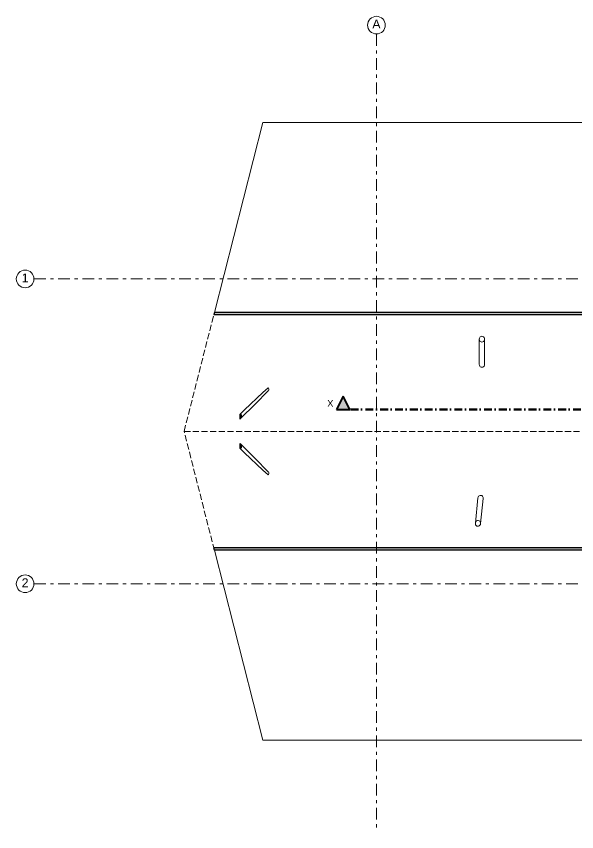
# Model space of a CAD drawing. Header units: millimetres. Extents: x -71878 to 121433, y -67383 to 83273.
# Drawn here: x 57218 to 69888, y -26458 to -8023 of the extents above; entities that cross this region are included whole.
import ezdxf

# ---------------------------------------------------------------- set-up
doc = ezdxf.new("R2010")
doc.units = ezdxf.units.MM
doc.header["$MEASUREMENT"] = 0
doc.set_wipeout_variables(frame=1)
for name, pattern in [('Dot & Dashed', [335.138881, 176.388884, -88.194442, 0, -70.555556]), ('Double Dashed', [546.805537, 264.583325, -105.833328, 70.555556, -105.833328]), ('Hidden Line', [195.611112, 141.111112, -54.5]), ('Wipeout_Contour', [1000, 0, -1000])]:
    doc.linetypes.add(name, pattern=pattern)
doc.layers.add('COLUMNAS', color=7, linetype='Continuous')
doc.layers.add('CORTES', color=7, linetype='Continuous')
for name, color, linetype, lineweight in [('COLUMNAS_Pluma_Nº__1', 7, 'Continuous', 0), ('COLUMNAS_Pluma_Nº__6', 255, 'Continuous', 0), ('COLUMNAS_Pluma_Nº__81', 7, 'Continuous', 30), ('CORTES_Pluma_Nº__1', 7, 'Continuous', 0), ('CORTES_Pluma_Nº__101', 7, 'Continuous', 40), ('CORTES_Pluma_Nº__121', 7, 'Continuous', 50), ('CUBIERTAS_Pluma_Nº__21', 7, 'Continuous', 5), ('CUBIERTAS_Pluma_Nº__81', 7, 'Continuous', 30), ('EJES_Pluma_Nº__21', 7, 'Continuous', 5)]:
    doc.layers.add(name, color=color, linetype=linetype, lineweight=lineweight)
doc.layers.add('CUBIERTAS_Pluma_Nº__164', color=7, linetype='Continuous', lineweight=70, true_color=0x969696)
doc.layers.add('CUBIERTAS_Pluma_Nº__3', color=7, linetype='Continuous', lineweight=0, true_color=0x646464)
doc.styles.add('Estilo_Generado_2', font='Arial.ttf')
pattern_1 = [(10, (43105.86, -25473.21), (-7.81417, 44.31635), [])]

# ---------------------------------------------------------------- blocks, each defined once
blk = doc.blocks.new('Plano de Corte_1_2', base_point=(47323, 31316))
at = {"layer": 'CORTES', "linetype": 'Continuous', "lineweight": 0, "true_color": 0x000000}
for points in [[(29581, 31316), (29881, 31316), (29731, 31616)], [(47473, 31316), (47173, 31316), (47323, 31616)]]:
    blk.add_hatch(color=18, dxfattribs=at).paths.add_polyline_path(points)
at = {"layer": 'CORTES_Pluma_Nº__101', "linetype": 'Continuous'}
for p, q in [((29731, 31616), (29581, 31316)), ((29881, 31316), (29731, 31616)), ((47173, 31316), (47323, 31616)), ((47323, 31616), (47473, 31316)), ((29581, 31316), (29881, 31316)), ((47473, 31316), (47173, 31316))]:
    blk.add_line(p, q, dxfattribs=at)
at = {"layer": 'CORTES_Pluma_Nº__121', "linetype": 'Dot & Dashed'}
blk.add_line((47173, 31316), (29881, 31316), dxfattribs=at)
at = {"layer": 'CORTES_Pluma_Nº__1', "char_height": 150, "style": 'Estilo_Generado_2'}
for insert, attachment_point in [((29370, 31380), 7), ((47684, 31380), 9)]:
    blk.add_mtext('\\A1;{\\fSwis721 BT|b0|i0|c0|p34;X}', dxfattribs=dict(at, insert=insert, attachment_point=attachment_point))

msp = doc.modelspace()

# ---------------------------------------------------------------- hatches: boundary and pattern name
at = {"layer": 'CUBIERTAS_Pluma_Nº__164', "linetype": 'Continuous', "lineweight": 0, "true_color": 0x252525}
for points in [[(79782.507, -14717.935), (61695.817, -14717.935), (61685.729, -14770.488), (79792.182, -14770.488)], [(61695.817, -20095.377), (79782.507, -20095.377), (79792.182, -20042.824), (61685.729, -20042.824)]]:
    msp.add_hatch(color=250, dxfattribs=at).paths.add_polyline_path(points)

# ---------------------------------------------------------------- linework, layer by layer
at = {"layer": 'COLUMNAS_Pluma_Nº__1', "linetype": 'Continuous', "flags": 128}
for points in [[(67686.848, -15341.783), (67695.37, -15359.954), (67708.644, -15374.374), (67725.37, -15383.632), (67743.911, -15386.822), (67762.452, -15383.632), (67779.179, -15374.374), (67792.452, -15359.954), (67800.975, -15341.783), (67803.911, -15321.641), (67800.975, -15301.499), (67792.452, -15283.328), (67779.179, -15268.908), (67762.452, -15259.649), (67743.911, -15256.459), (67725.37, -15259.649), (67708.644, -15268.908), (67695.37, -15283.328), (67686.848, -15301.499), (67683.911, -15321.641)], [(67714.782, -19472.98), (67708.188, -19454.024), (67696.48, -19438.306), (67680.804, -19427.364), (67662.693, -19422.27), (67643.921, -19423.522), (67626.326, -19430.997), (67611.629, -19443.964), (67601.27, -19461.154), (67596.262, -19480.883), (67597.095, -19501.221), (67603.689, -19520.177), (67615.397, -19535.895), (67631.074, -19546.837), (67649.184, -19551.931), (67667.956, -19550.68), (67685.551, -19543.204), (67700.248, -19530.237), (67710.608, -19513.048), (67715.616, -19493.318)]]:
    msp.add_lwpolyline(points, close=True, dxfattribs=at)
for points in [[(67683.911, -15893.241), (67683.911, -15321.641)], [(67803.911, -15893.241), (67803.911, -15321.641)], [(67803.911, -15893.241), (67800.975, -15913.383), (67792.452, -15931.554), (67779.179, -15945.974), (67762.452, -15955.233), (67743.911, -15958.423), (67725.37, -15955.233), (67708.644, -15945.974), (67695.37, -15931.554), (67686.848, -15913.383), (67683.911, -15893.241)], [(62915.49, -16420.436), (62793.078, -16531.43), (62377.978, -16919.564), (62275.974, -17016.587)], [(62915.49, -16490.459), (62615.017, -16793.935), (62288.633, -17119.715)], [(62915.49, -16420.436), (62921.618, -16429.324), (62926.469, -16448.114), (62924.999, -16468.337), (62917.35, -16488.013), (62915.49, -16490.459)], [(62288.633, -17692.237), (62615.017, -18018.017), (62915.49, -18321.493)], [(62275.974, -17795.365), (62377.978, -17892.388), (62793.078, -18280.522), (62915.49, -18391.517)], [(62915.49, -18321.493), (62917.35, -18323.939), (62924.999, -18343.615), (62926.469, -18363.838), (62921.618, -18382.628), (62915.49, -18391.517)], [(67655.494, -18912.36), (67596.262, -19480.883)], [(67655.494, -18912.36), (67660.502, -18892.631), (67670.861, -18875.441), (67685.558, -18862.474), (67703.154, -18854.999), (67721.925, -18853.747), (67740.036, -18858.841), (67755.713, -18869.783), (67767.421, -18885.501), (67774.014, -18904.457), (67774.848, -18924.795)], [(67774.848, -18924.795), (67715.616, -19493.318)]]:
    msp.add_lwpolyline(points, dxfattribs=at)
at = {"layer": 'CUBIERTAS_Pluma_Nº__21', "linetype": 'Continuous', "flags": 128}
for points in [[(61695.817, -14717.935), (62788.752, -10423.787)], [(62788.752, -10423.787), (78734.381, -10423.787)], [(62788.752, -24389.525), (61695.817, -20095.377)], [(78734.381, -24389.525), (62788.752, -24389.525)]]:
    msp.add_lwpolyline(points, dxfattribs=at)
at = {"layer": 'CUBIERTAS_Pluma_Nº__3', "linetype": 'Hidden Line', "flags": 128}
for points in [[(61011.491, -17406.656), (61695.817, -14717.935)], [(61011.491, -17406.656), (80438.776, -17406.656)], [(61695.817, -20095.377), (61011.491, -17406.656)]]:
    msp.add_lwpolyline(points, dxfattribs=at)
at = {"layer": 'CUBIERTAS_Pluma_Nº__81', "linetype": 'Continuous'}
for p, q in [((61695.817, -14717.935), (61685.729, -14770.488)), ((79782.507, -14717.935), (61695.817, -14717.935)), ((79792.182, -14770.488), (61685.729, -14770.488)), ((79792.182, -20042.824), (61685.729, -20042.824)), ((61695.817, -20095.377), (61685.729, -20042.824)), ((79782.507, -20095.377), (61695.817, -20095.377))]:
    msp.add_line(p, q, dxfattribs=at)
at = {"layer": 'EJES_Pluma_Nº__21', "linetype": 'Double Dashed'}
for p, q in [((65360.975, -8422.775), (65360.975, -8422.776)), ((65360.975, -8422.775), (65360.975, -26458.05)), ((57617.856, -13961.404), (82220.295, -13961.404)), ((57617.856, -20853.146), (82220.295, -20853.146))]:
    msp.add_line(p, q, dxfattribs=at)
at = {"layer": 'EJES_Pluma_Nº__21', "linetype": 'Continuous'}
for centre in [(65360.975, -8222.776), (57417.856, -13961.404), (57417.856, -20853.146)]:
    msp.add_circle(centre, 200, dxfattribs=at)
at = {"layer": 'EJES_Pluma_Nº__21', "linetype": 'Double Dashed'}
msp.add_point((65360.975, -8422.775), dxfattribs=at)
msp.add_point((65360.975, -8422.775), dxfattribs=at)

# ---------------------------------------------------------------- block references
at = {"layer": 'CORTES'}
msp.add_blockref('Plano de Corte_1_2', (82200.81, -16913.732), dxfattribs=at)

# ---------------------------------------------------------------- texts
at = {"layer": 'EJES_Pluma_Nº__21', "linetype": 'Continuous', "char_height": 200, "attachment_point": 4, "style": 'Estilo_Generado_2'}
for s, insert in [('\\A1;{\\fSwis721 BT|b0|i0|c0|p34;A}', (65266.811, -8197.983)), ('\\A1;{\\fSwis721 BT|b0|i0|c0|p34;1}', (57339.336, -13937.871)), ('\\A1;{\\fSwis721 BT|b0|i0|c0|p34;2}', (57339.336, -20829.614))]:
    msp.add_mtext(s, dxfattribs=dict(at, insert=insert))

# ---------------------------------------------------------------- next in the draw order: wipeouts: each hides what was drawn before it
at = {"color": 254, "linetype": 'Wipeout_Contour', "lineweight": 0, "ltscale": 188536.589123}
msp.add_wipeout([(62275.974, -17016.587), (62275.974, -17129.301), (62288.633, -17119.715), (62301.711, -17102.512), (62309.359, -17082.836), (62310.83, -17062.613), (62305.979, -17043.823), (62295.281, -17028.305), (62279.782, -17017.578)], dxfattribs=at).dxf.layer = 'COLUMNAS'
at = {"color": 254, "linetype": 'Wipeout_Contour', "lineweight": 0, "ltscale": 186171.896826}
msp.add_wipeout([(62310.83, -17749.339), (62309.359, -17729.116), (62301.711, -17709.44), (62288.633, -17692.237), (62275.974, -17682.651), (62275.974, -17795.365), (62279.782, -17794.375), (62295.281, -17783.647), (62305.979, -17768.129)], dxfattribs=at).dxf.layer = 'COLUMNAS'

# ---------------------------------------------------------------- next in the draw order: hatches: boundary and pattern name
at = {"layer": 'COLUMNAS_Pluma_Nº__6', "linetype": 'Continuous'}
h = msp.add_hatch(dxfattribs=at)
h.set_pattern_fill('WOOD_0002', color=256, style=0, pattern_type=2)
h.set_pattern_definition(pattern_1)
h.paths.add_polyline_path([(62275.974, -17016.587), (62275.974, -17129.301), (62288.633, -17119.715), (62301.711, -17102.512), (62309.359, -17082.836), (62310.83, -17062.613), (62305.979, -17043.823), (62295.281, -17028.305), (62279.782, -17017.578)])
h = msp.add_hatch(dxfattribs=at)
h.set_pattern_fill('WOOD_0002', color=256, style=0, pattern_type=2)
h.set_pattern_definition(pattern_1)
h.paths.add_polyline_path([(62310.83, -17749.339), (62309.359, -17729.116), (62301.711, -17709.44), (62288.633, -17692.237), (62275.974, -17682.651), (62275.974, -17795.365), (62279.782, -17794.375), (62295.281, -17783.647), (62305.979, -17768.129)])

# ---------------------------------------------------------------- next in the draw order: linework, layer by layer
at = {"layer": 'COLUMNAS_Pluma_Nº__81', "linetype": 'Continuous'}
for p, q in [((62275.974, -17129.301), (62275.974, -17016.587)), ((62275.974, -17795.365), (62275.974, -17682.651))]:
    msp.add_line(p, q, dxfattribs=at)
at = {"layer": 'COLUMNAS_Pluma_Nº__81', "linetype": 'Continuous', "flags": 128}
for points in [[(62275.974, -17129.301), (62288.633, -17119.715), (62301.711, -17102.512), (62309.359, -17082.836), (62310.83, -17062.613), (62305.979, -17043.823), (62295.281, -17028.305), (62279.782, -17017.578), (62275.974, -17016.587)], [(62275.974, -17795.365), (62279.782, -17794.375), (62295.281, -17783.647), (62305.979, -17768.129), (62310.83, -17749.339), (62309.359, -17729.116), (62301.711, -17709.44), (62288.633, -17692.237), (62275.974, -17682.651)]]:
    msp.add_lwpolyline(points, dxfattribs=at)

doc.saveas('drawing.dxf')
